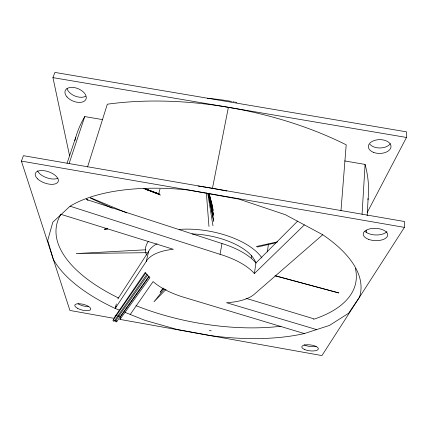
<?xml version="1.0" encoding="UTF-8"?>
<svg xmlns="http://www.w3.org/2000/svg" width="428" height="428" viewBox="0 0 428 428"><rect width="100%" height="100%" fill="white"/><g stroke="black" fill="none" stroke-linecap="round" stroke-linejoin="round"><path stroke-width="0.64" d="M404.412 227.386L404.546 221.538L23.449 155.68L21.4 161.099L69.919 310.444L113.821 318.309L145.156 272.47L149.928 277.761L119.958 319.406L321.931 355.582L404.412 227.386L21.4 161.099M367.16 212.63L406.472 137.458L406.6 131.861L54.912 72.418L52.944 77.623L69.582 155.829M366.234 232.313L366.347 230.323M367.16 215.749L368.123 198.528M362.061 214.348L365.079 164.422L344.658 160.933M340.972 210.779L346.199 144.814A227.3 111.751 10.7 0 0 107.332 104.207L87.553 166.974M267.35 251.953L268.458 244.024M119.412 310.123L115.175 308.444A158.938 70.299 10.8 0 1 53.302 259.293L47.701 240.466L52.81 222.212L70.069 206.2L220.051 254.334A58.08 25.204 10.8 0 1 254.376 273.562L255.939 262.974L297.701 221.046M220.051 254.334L221.988 243.537L86.242 199.405M212.454 188.341L228.381 107.316M116.32 303.96L115.175 308.444L146.232 261.487L148.687 251.263A57.582 25.787 10.8 0 1 157.103 243.735M119.958 319.406L120.691 316.485L149.163 276.6M69.143 163.459L84.76 116.571L102.64 119.626M67.068 163.223L75.708 137.436M115.175 308.444L116.266 306.127M117.834 298.915L148.687 251.263M113.142 320.165L145.798 272.855M125.024 312.365L130.24 314.462L153.09 281.581A58.08 25.204 10.8 0 0 185.811 297.861L304.319 333.567L329.458 325.424L348.542 313.307L359.397 297.353A158.938 70.299 10.8 0 0 322.733 234.737L285.417 214.738L239.059 199.154L188.785 190.069A158.938 70.299 10.8 0 0 70.069 206.2M114.378 320.882L146.89 274.273M115.512 320.845L147.708 275.001M163.159 288.012L160.104 292.329L163.031 288.766M116.748 321.562L148.784 276.413M164.341 288.868L153.989 301.767L166.091 289.317M254.376 273.562L304.372 224.898M322.733 234.737L255.206 293.447A58.08 25.204 10.8 0 1 226.498 302.708L316.618 329.581M257.447 247.026L276.921 242.548M256.265 246.523L277.66 241.825M107.594 228.825L104.288 229.231L107.594 228.98M145.408 249.813L76.238 253.563L146.836 252.691M52.944 77.623L406.472 137.458M115.18 315.495L116.4 315.714M117.625 315.934L120.691 316.485M274.963 275.798L338.826 292.939L275.653 275.814M245.998 298.332L313.671 318.753M61.209 214.417L173.308 249.283A58.08 25.204 10.8 0 0 146.232 261.487M146.553 189.647L149.682 190.77M152.191 191.669L159.082 194.135M145.98 189.133L159.104 194.023M145.878 189.155L158.981 194.044M144.637 188.507L159.607 194.21M143.755 188.555L160.57 195.082M130.24 314.462L144.98 320.347L177.01 329.458L210.116 335.552A158.938 70.299 10.8 0 0 304.319 333.567M90.538 197.763L126.822 212.898M90.42 198.073L112.227 208.163M209.035 194.633L210.79 200.379M209.479 196.527L210.057 198.442M210.442 199.716L211.801 204.183M209.11 193.809L212.299 205.413M209.961 198.394L210.474 200.331M210.822 201.62L212.882 209.372M209.174 193.766L213.305 210.64M210.004 199.748L213.444 214.722M208.88 193.221L213.791 216.022M208.265 193.365L213.476 220.195M208.495 193.499L213.749 221.517M207.773 193.52L212.962 225.743M206.355 192.889L208.966 226.476M146.483 255.045A60.706 27.75 10.8 0 1 148.302 241.542M179.123 229.429A60.706 27.75 10.8 0 1 261.925 258.009M192.076 233.95A52.082 23.786 10.8 0 1 255.874 262.947M158.874 193.959A57.839 30.805 10.8 0 1 160.024 189.09M355.39 268.393A152.325 69.411 10.8 0 1 313.505 319.32M280.982 326.238A152.325 69.411 10.8 0 1 135.981 305.662M118.604 298.011A152.325 69.411 10.8 0 1 60.953 214.198M198.052 186.036A240.969 97.07 10.7 0 1 226.829 191.006M87.991 200.523A147.922 81.614 10.8 0 1 86.761 198.865M207.355 98.301A147.922 81.614 10.8 0 1 231.612 101.452M232.928 101.687A147.922 81.614 10.8 0 1 234.239 101.928M235.55 102.18A147.922 81.614 10.8 0 1 236.861 102.436M74.836 140.684A267.216 147.58 4.1 0 1 84.76 116.571M365.079 164.422A264.574 144.803 17.3 0 1 367.973 199.839M386.917 231.601A12.198 6.195 2.2 0 1 376.185 234.993A12.198 6.195 2.2 0 1 364.972 231.366M211.229 330.823A337.901 190.867 11.1 0 1 209.249 330.518M57.914 178.235A12.064 6.008 19.6 0 1 46.465 177.684A12.064 6.008 19.6 0 1 37.493 170.804M221.988 243.537A57.582 25.787 10.8 0 1 255.939 262.974M316.142 346.338A8.293 3.012 7 0 1 304.099 344.77M251.685 255.463A45.389 21.336 10.8 0 1 251.541 257.966M88.644 306.555A8.202 2.959 14.3 0 1 78.008 303.768M85.691 96.241A11.165 6.746 22.6 0 1 74.884 95.995A11.165 6.746 22.6 0 1 66.987 88.537M390.347 143.637A11.283 6.944 -0.8 0 1 380.406 147.981A11.283 6.944 -0.8 0 1 369.931 144.338M114.437 320.369A0.717 0.674 30.1 0 1 113.955 321.193A0.717 0.674 30.1 0 1 113.083 320.684A0.717 0.674 30.1 0 1 113.559 319.86M116.614 320.733A0.712 0.674 31 0 1 116.496 321.808A0.712 0.674 31 0 1 115.458 321.364A0.712 0.674 31 0 1 116.116 320.519M373.35 152.304A11.337 6.902 -0.6 0 0 390.994 146.938A11.337 6.902 -0.6 0 0 374.703 140.368A11.337 6.902 -0.6 0 0 373.35 152.304M37.68 178.936A12.123 5.949 19.4 0 0 57.566 182.537A12.123 5.949 19.4 0 0 45.106 170.858A12.123 5.949 19.4 0 0 37.68 178.936M368.685 239.391A12.257 6.136 2.4 0 0 387.709 235.277A12.257 6.136 2.4 0 0 370.06 228.82A12.257 6.136 2.4 0 0 368.685 239.391M66.982 96.899A11.224 6.709 22.4 0 0 85.391 100.184A11.224 6.709 22.4 0 0 74.467 87.612A11.224 6.709 22.4 0 0 66.982 96.899M77.719 308.422A8.228 2.921 14.3 0 0 90.693 309.439A8.228 2.921 14.3 0 0 79.956 303.778A8.228 2.921 14.3 0 0 77.719 308.422M304.57 349.51A8.325 2.975 7 0 0 318.17 349.35A8.325 2.975 7 0 0 307.486 344.743A8.325 2.975 7 0 0 304.57 349.51"/></g></svg>
